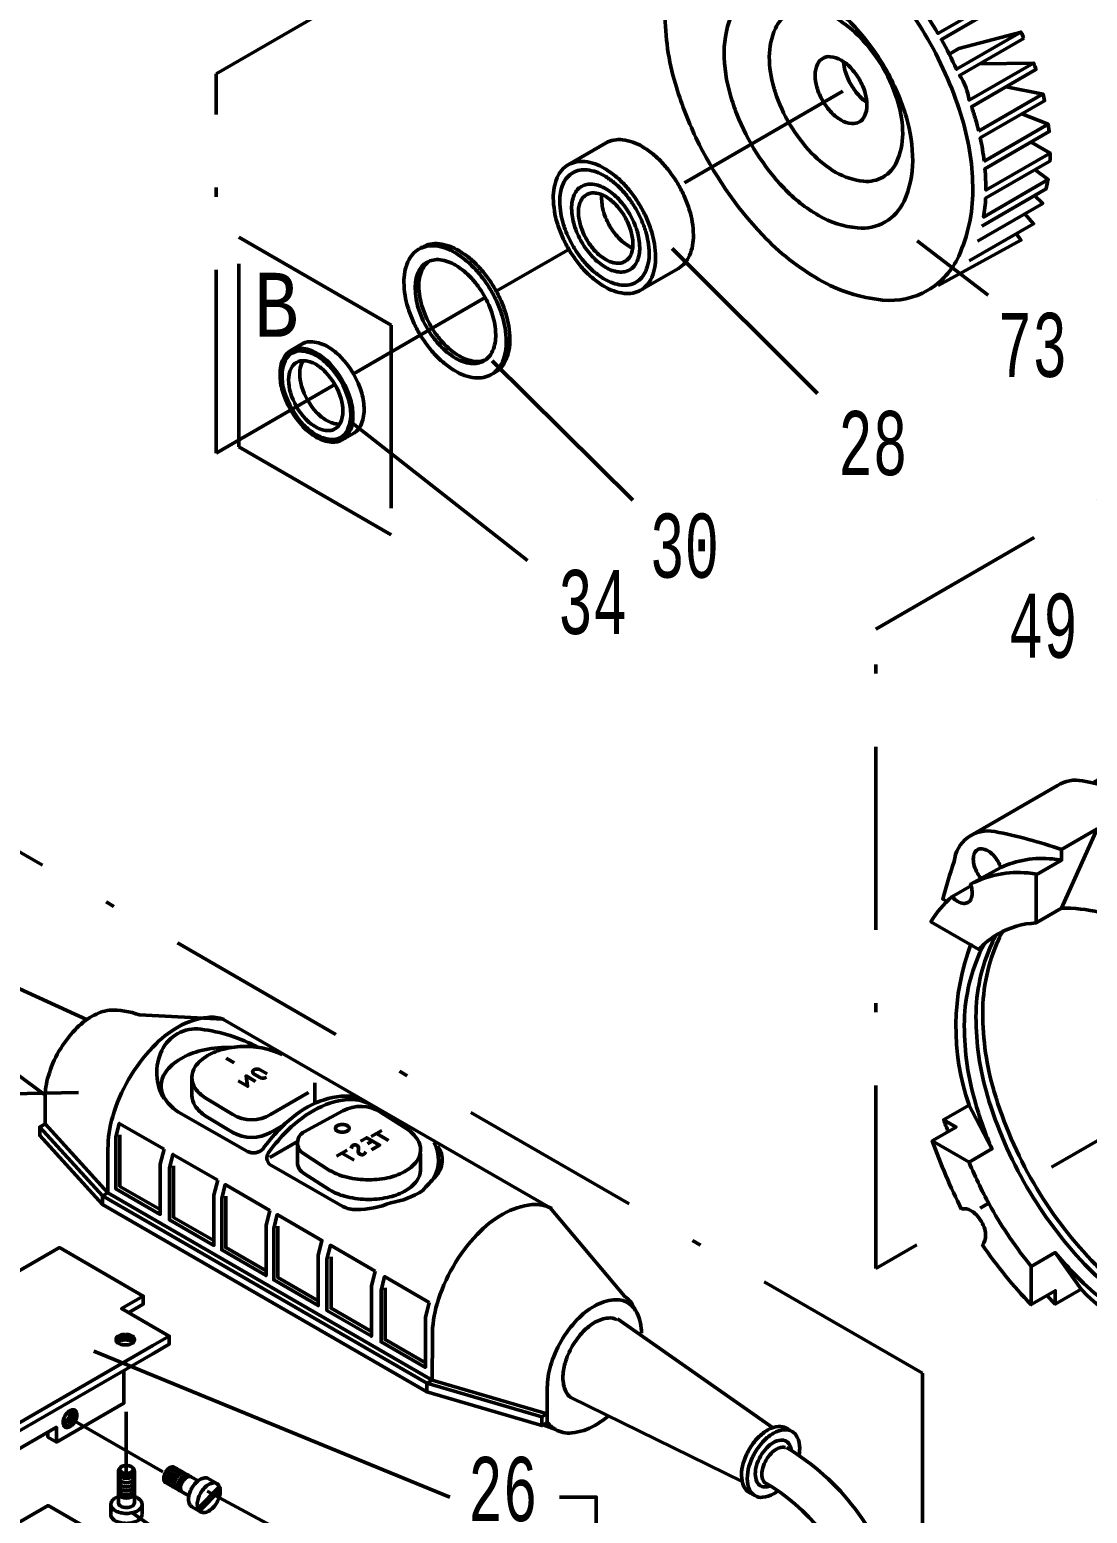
# Model space of a CAD drawing. Extents: x -99 to 181, y -251 to 146.
# Drawn here: x -10.8 to 46.9, y -151.7 to -70.7 of the extents above; entities that cross this region are included whole.
import ezdxf

# ---------------------------------------------------------------- set-up
doc = ezdxf.new("R2010")
doc.units = 0
doc.linetypes.add('STRICHPUNKT2', pattern=[18.5, 10, -4, 0.5, -4])
doc.layers.get('0').update_dxf_attribs({"linetype": 'CONTINUOUS'})
doc.layers.add('LE_ALL', color=7, linetype='CONTINUOUS', lineweight=50)
doc.layers.add('TXT_ALL', color=7, linetype='CONTINUOUS')
doc.layers.add('TXT_YELLOW', color=2, linetype='CONTINUOUS')
doc.styles.add('MONOTXT', font='monotxt.shx')

# ---------------------------------------------------------------- blocks, each defined once
blk = doc.blocks.new('DK12_4_00002', base_point=(90.112, 110.069))
at = {"layer": 'LE_ALL', "color": 2, "linetype": 'STRICHPUNKT2'}
blk.add_line((-0.666, -73.108), (36.232, -51.805), dxfattribs=at)
blk = doc.blocks.new('1_00042', base_point=(39.264, -118.316))
at = {"layer": 'LE_ALL', "color": 2}
for p, q in [((45.518, -115.486), (47.47, -114.359)), ((42.192, -116.455), (40.545, -117.378)), ((61.135, -116.475), (61.099, -116.728)), ((58.164, -126.636), (56.839, -127.412)), ((53.768, -136.292), (58.709, -133.44)), ((45.173, -137.494), (46.586, -139.499)), ((45.171, -140.305), (44.712, -139.834)), ((60.004, -141.979), (59.527, -141.704)), ((55.486, -145.15), (56.477, -144.579))]:
    blk.add_line(p, q, dxfattribs=at)
at = {"layer": 'LE_ALL', "color": 2, "linetype": 'STRICHPUNKT2'}
blk.add_line((57.522, -135.891), (57.522, -138.471), dxfattribs=at)
at = {"layer": 'LE_ALL', "color": 2}
for points in [[(78.551, -133.926), (83.112, -131.293, 0.11666), (83.711, -130.553, 0.171892), (84.028, -113.536, 0.143104), (81.496, -108.981, 0.165618), (66.434, -100.315, 0.162891), (65.267, -100.458), (61.078, -102.876)], [(76.594, -134.14, 0.398549), (79.252, -133.128, 0.171892), (79.568, -116.111, 0.143104), (77.037, -111.556, 0.165618), (61.975, -102.889, 0.446392), (59.76, -104.534)], [(76.412, -112.104, 0.165676), (61.809, -103.704, 0.208487), (61.011, -103.874), (47.274, -111.805)], [(71.408, -110.533, 0.106464), (61.677, -105.406), (51.404, -111.349, -0.106464), (61.135, -116.475), (71.408, -110.533), (71.367, -110.8)], [(61.511, -105.695, 0.156851), (61.523, -105.733, 0.106617), (61.565, -105.771, 0.072341), (61.622, -105.793, 0.058752), (61.696, -105.802, 0.058752), (61.771, -105.793, 0.072341), (61.827, -105.771, 0.106617), (61.869, -105.733, 0.153379), (61.881, -105.696, 0.691223), (61.511, -105.695)], [(71.369, -110.787), (61.099, -116.728, 0.106527), (51.404, -111.52), (51.404, -111.349)], [(70.708, -110.432, 0.156851), (70.72, -110.469, 0.106617), (70.762, -110.507, 0.072341), (70.819, -110.53, 0.058752), (70.893, -110.539, 0.058752), (70.968, -110.53, 0.072341), (71.024, -110.507, 0.106617), (71.066, -110.469, 0.153379), (71.078, -110.433, 0.691223), (70.708, -110.432)], [(58.151, -145.726), (63.141, -142.844, 0.146267), (63.939, -141.969, 0.171892), (64.255, -124.952, 0.143104), (61.724, -120.397, 0.165618), (46.662, -111.73, 0.194027), (45.299, -111.981), (40.547, -114.725)], [(51.906, -111.252, 0.156851), (51.918, -111.289, 0.106617), (51.961, -111.327, 0.072341), (52.017, -111.35, 0.058752), (52.092, -111.359, 0.058752), (52.166, -111.35, 0.072341), (52.223, -111.327, 0.106617), (52.265, -111.289, 0.153379), (52.277, -111.253)], [(52.277, -111.253, 0.691223), (51.907, -111.247)], [(39.264, -118.316), (39.03, -118.185, -0.020651), (39.651, -116.144, -0.446392), (41.866, -114.499, -0.035129), (45.518, -115.486), (45.518, -116.057, 0.010836), (45.014, -115.996, 0.130888), (42.192, -116.455, 0.045495), (42.046, -116.137, 0.058752), (41.775, -115.775, 0.072341), (41.487, -115.547, 0.106617), (41.159, -115.442, 0.156851), (40.928, -115.492, 0.156851), (40.769, -115.668, 0.106617), (40.696, -116.004, 0.072341), (40.749, -116.367, 0.058752), (40.928, -116.783, 0.046915), (41.137, -117.077)], [(54.402, -120.524), (56.372, -119.387, 0.095708), (47.47, -114.359), (45.518, -118.687), (44.122, -119.493)], [(45.518, -116.057), (44.122, -116.862), (44.122, -119.493, 0.121441), (42.054, -120.092, 0.075413), (41, -120.934), (38.381, -119.422, -0.080708), (39.533, -118.064)], [(60.988, -116.081, 0.156851), (61, -116.118, 0.106617), (61.042, -116.156, 0.072341), (61.099, -116.179, 0.058752), (61.173, -116.188, 0.058752), (61.247, -116.179, 0.072341), (61.304, -116.156, 0.106617), (61.346, -116.118, 0.153379), (61.358, -116.082, 0.691223), (60.988, -116.081)], [(40.595, -117.451), (39.533, -118.064, 0.004831), (39.559, -118.091, 0.072341), (39.847, -118.319, 0.106617), (40.175, -118.424, 0.156851), (40.406, -118.374, 0.156851), (40.565, -118.199, 0.106617), (40.638, -117.863, 0.072341), (40.585, -117.499, 0.016474), (40.545, -117.378, -0.147137), (43.684, -116.763, -0.010836), (44.188, -116.824)], [(53.073, -122.498, 0.001744), (52.964, -122.382, 0.072341), (49.551, -119.689, 0.135272), (45.493, -118.688)], [(40.578, -120.6, 0.175025), (40.467, -129.437), (39.074, -130.242, -0.001645), (39.326, -130.893)], [(41.321, -120.62, 0.030293), (41.062, -121.11, 0.106617), (40.205, -125.085, 0.072341), (40.831, -129.387, 0.028557), (41.714, -131.837), (40.422, -129.35)], [(41.951, -120.154, 0.029257), (41.702, -120.628, 0.106617), (40.842, -124.614, 0.072341), (41.469, -128.927, 0.059662), (43.628, -133.92, 0.057841), (46.79, -138.143, 0.072341), (50.212, -140.843, 0.106617), (54.093, -142.091, 0.106177), (56.006, -141.874)], [(42.319, -119.941, 0.029257), (42.07, -120.415, 0.106617), (41.211, -124.401, 0.072341), (41.838, -128.714, 0.059662), (43.997, -133.707, 0.057841), (47.159, -137.93, 0.072341), (50.581, -140.63, 0.106617), (54.462, -141.878, 0.106177), (56.375, -141.661)], [(53.073, -122.03), (54.402, -121.262), (54.402, -120.524, -0.009853), (56.928, -123.166, -0.143104), (59.46, -127.72, -0.027319), (60.194, -130.405), (62.378, -129.144, -0.114308), (62.312, -140.646), (57.904, -140.553), (56.389, -141.427), (58.198, -142.471, -0.118898), (56.565, -144.5, 0.025277), (56.438, -144.352, 0.072341), (56.149, -144.124, 0.106617), (55.822, -144.019, 0.156851), (55.591, -144.069, 0.156851), (55.432, -144.244, 0.106617), (55.359, -144.58, 0.072341), (55.412, -144.944, 0.028422), (55.486, -145.15, -0.112387), (53.073, -145.653), (53.073, -143.204), (54.261, -142.532)], [(60.194, -130.405), (59.691, -130.114), (58.295, -130.92), (56.105, -129.655, 0.025748), (55.054, -127.598, 0.03906), (53.073, -124.711), (53.073, -122.03, -0.039498), (55.719, -125.509)], [(59.691, -130.114, 0.082026), (58.166, -126.634, 0.062196), (58.216, -126.552, 0.106617), (58.288, -126.216, 0.072341), (58.235, -125.852, 0.058752), (58.057, -125.437, 0.058752), (57.786, -125.074, 0.072341), (57.498, -124.847, 0.106617), (57.17, -124.741, 0.125968), (56.981, -124.77)], [(56.939, -124.791), (55.719, -125.509, 0.060539), (55.633, -125.545, 0.156851), (55.474, -125.721, 0.106617), (55.402, -126.057, 0.072341), (55.455, -126.421, 0.058752), (55.633, -126.836, 0.058752), (55.904, -127.198, 0.072341), (56.192, -127.426, 0.106617), (56.52, -127.531, 0.156851), (56.751, -127.481, 0.072455), (56.839, -127.412, -0.034194), (58.394, -130.863)], [(58.028, -130.809), (52.71, -133.879, 0.008198), (53.217, -134.432, 0.01311), (53.778, -134.994)], [(57.731, -140.422, 0.035473), (58.039, -139.852, 0.106617), (58.896, -135.877, 0.072341), (58.271, -131.574, 0.00942), (58.01, -130.755)], [(40.468, -132.557), (38.451, -131.392, 0.030578), (40.058, -135.134)], [(41.714, -131.837), (40.468, -132.557, 0.030867), (41.675, -135.048, 0.04329), (43.863, -138.251)], [(64.271, -141.211), (77.811, -133.393, 0.195869), (78.503, -132.767)], [(41.196, -137.081, 0.168269), (41.371, -136.577, 0.072341), (41.318, -136.213, 0.058752), (41.139, -135.798, 0.058752), (40.869, -135.436, 0.072341), (40.581, -135.208, 0.171943), (40.045, -135.109)], [(53.778, -136.649), (53.778, -134.994), (52.573, -135.69, 0.059175), (55.434, -137.828, 0.082392), (58.397, -138.94)], [(59.772, -144.79), (60.341, -145.119, 0.267949), (61.715, -145.119), (73.485, -138.323, 0.267949), (73.829, -137.728), (73.829, -135.736)], [(53.061, -143.486, -0.122823), (46.58, -139.492), (45.171, -140.305), (45.171, -139.58), (43.863, -140.336), (43.863, -138.251), (45.173, -137.494, 0.015908), (46.138, -138.579, 0.072341), (49.551, -141.272, 0.106617), (53.422, -142.517, 0.042548), (54.198, -142.528)], [(54.916, -145.374, 0.015488), (56.485, -145.75, 0.398549), (59.143, -144.738, 0.028373), (60.004, -141.979), (62.312, -140.646)], [(53.073, -143.204, 0.116559), (55.054, -142.609, 0.100144), (56.392, -141.429)], [(57.854, -143.763, 0.121229), (59.527, -141.704), (58.198, -142.471)], [(56.765, -144.392, 0.032572), (56.876, -144.617, 0.058752), (57.146, -144.98, 0.072341), (57.434, -145.207, 0.106617), (57.762, -145.313, 0.156851), (57.993, -145.263, 0.156851), (58.152, -145.087, 0.106617), (58.225, -144.751, 0.072341), (58.172, -144.387, 0.058752), (57.993, -143.972, 0.032572), (57.854, -143.763), (56.524, -144.531)]]:
    blk.add_lwpolyline(points, format="xyb", dxfattribs=at)
blk.add_lwpolyline([(38.45, -131.392), (39.758, -130.637), (39.074, -130.242)], dxfattribs=at)
for centre, radius, start, end in [((51.909, -594.266), 483.019, 90.00027, 90.00029), ((70.509, -118.165), 8.459, 12.7759, 45.3517), ((60.99, -638.855), 522.778, 90.00025, 90.00026), ((55.392, -124.173), 24.654, -20.57196, 18.44145), ((45.627, -118.6), 0.16, 79.63578, 89.34344), ((33.744, -139.727), 27.707, 32.72622, 41.79072), ((60.841, -123.697), 23.771, -145.79404, -135.57742)]:
    blk.add_arc(centre, radius, start, end, dxfattribs=at)
blk = doc.blocks.new('DK12_2_00039', base_point=(53.57, -206.922))
at = {"layer": 'LE_ALL', "color": 2, "linetype": 'STRICHPUNKT2'}
blk.add_lwpolyline([(53.637, -127.823), (35.367, -138.371), (35.367, -103.439), (165.261, -28.444), (165.261, 1.644), (148.785, -7.868)], dxfattribs=at)
blk.add_blockref('1_00042', (39.264, -118.316))
at = {"layer": 'TXT_ALL', "color": 2, "style": 'MONOTXT', "width": 0.625}
blk.add_text('49', height=3.5, dxfattribs=at).set_placement((42.62, -105.006))
blk = doc.blocks.new('73_00071', base_point=(29.873, -74.104))
at = {"layer": 'LE_ALL', "color": 2}
for p, q in [((30.432, -62.047), (26.924, -64.073)), ((37.431, -65.047), (37.659, -63.522)), ((38.936, -64.615), (35.428, -66.64)), ((44.48, -74.218), (40.972, -76.243)), ((44.788, -75.87), (41.28, -77.895))]:
    blk.add_line(p, q, dxfattribs=at)
for points in [[(32.791, -62.183), (32.55, -61.499), (29.042, -63.524)], [(31.614, -62.039), (31.43, -61.642), (27.922, -63.667)], [(33.909, -62.224), (33.763, -61.621), (30.201, -63.678)], [(44.038, -79.766), (44.487, -80.194), (40.924, -82.251)], [(43.514, -80.756), (43.986, -81.306), (40.478, -83.331)], [(43.05, -81.847), (43.302, -82.204), (38.785, -84.674)]]:
    blk.add_lwpolyline(points, dxfattribs=at)
for points in [[(35.043, -62.027, 0.015225), (34.543, -61.858), (31.029, -63.886)], [(36.355, -62.644, 0.012818), (35.964, -62.432), (32.451, -64.46, 0.029738), (31.507, -64.047), (35.041, -62.007), (35.154, -62.9)], [(34.151, -65.548), (37.659, -63.522), (37.339, -63.271), (33.826, -65.299, 0.021485), (32.842, -64.673, 0.000036), (32.84, -64.672), (36.35, -62.646), (36.35, -63.842)], [(25.548, -76.601, 0.079133), (29.195, -81.927, 0.072341), (32.265, -84.349, 0.106617), (35.746, -85.469, 0.156851), (38.208, -84.938, 0.156851), (39.898, -83.071, 0.106617), (40.669, -79.497, 0.072341), (40.107, -75.627, 0.058752), (38.208, -71.213, 0.058752), (35.334, -67.361, 0.072341), (32.265, -64.939, 0.106617), (28.783, -63.819, 0.156851), (26.321, -64.35, 0.156851), (24.631, -66.217, 0.106617), (23.86, -69.792, 0.072341), (24.422, -73.661, 0.03819), (25.54, -76.584)], [(38.29, -66.534), (38.946, -64.586, 0.006882), (38.672, -64.331), (35.159, -66.36, 0.023749), (34.162, -65.541)], [(38.659, -68.407), (40.158, -65.883, 0.004589), (39.911, -65.598), (36.398, -67.627, 0.008784), (35.911, -67.095, 0.012094), (35.448, -66.629)], [(41.08, -67.009), (37.545, -69.05, 0.017619), (36.641, -67.922), (40.149, -65.897)], [(38.325, -70.097), (38.809, -69.817), (41.279, -67.327, 0.004582), (41.059, -67.022)], [(43.29, -70.836), (39.782, -72.862, 0.019036), (38.955, -71.247), (42.457, -69.225), (42.268, -68.898), (38.764, -70.911, 0.022499), (37.761, -69.362), (41.269, -67.336)], [(27.783, -75.311, 0.096365), (30.358, -79.363, 0.072341), (32.238, -80.846, 0.106617), (34.371, -81.532, 0.156851), (35.879, -81.207, 0.156851), (36.914, -80.064, 0.106617), (37.387, -77.874, 0.072341), (37.042, -75.504, 0.058752), (35.879, -72.8, 0.058752), (34.118, -70.44, 0.072341), (32.238, -68.956, 0.106617), (30.105, -68.27, 0.156851), (28.597, -68.596, 0.156851), (27.562, -69.739, 0.106617), (27.089, -71.929, 0.072341), (27.434, -74.299, 0.021304), (27.783, -75.311)], [(29.873, -74.104, 0.110701), (31.866, -77.446, 0.072341), (33.197, -78.496, 0.106617), (34.706, -78.981, 0.156851), (35.773, -78.751, 0.156851), (36.506, -77.942, 0.106617), (36.84, -76.393, 0.072341), (36.596, -74.715, 0.058752), (35.773, -72.802, 0.058752), (34.527, -71.132, 0.072341), (33.197, -70.082, 0.106617), (31.688, -69.597, 0.156851), (30.621, -69.827, 0.156851), (29.888, -70.636, 0.106617), (29.553, -72.186, 0.072341), (29.797, -73.863, 0.007117), (29.873, -74.104)], [(43.457, -71.176, 0.004582), (43.303, -70.833), (39.912, -71.726), (39.414, -72.014)], [(43.977, -72.526), (40.469, -74.551, 0.121126), (39.944, -73.204), (43.479, -71.164)], [(32.47, -74.583, 0.058752), (32.954, -75.233, 0.072341), (33.472, -75.641, 0.106617), (34.059, -75.83, 0.156851), (34.474, -75.74, 0.156851), (34.759, -75.426, 0.106617), (34.889, -74.823, 0.072341), (34.794, -74.171, 0.058752), (34.474, -73.426, 0.058752), (33.989, -72.777, 0.072341), (33.472, -72.369, 0.106617), (32.885, -72.18, 0.156851), (32.47, -72.269, 0.156851), (32.185, -72.584, 0.106617), (32.055, -73.187, 0.072341), (32.149, -73.839, 0.058752), (32.47, -74.583)], [(33.61, -72.455, 0.057063), (33.701, -72.968, 0.058752), (34.021, -73.713, 0.058752), (34.505, -74.362, 0.054433), (34.884, -74.684)], [(40.992, -76.232, 0.012094), (40.82, -75.597, 0.008784), (40.603, -74.91), (44.116, -72.882, 0.004589), (43.993, -72.526), (41.058, -72.561)], [(41.291, -77.889, 0.023749), (41.08, -76.617), (44.594, -74.588, 0.006882), (44.51, -74.224), (42.495, -73.817)], [(44.892, -77.442), (41.383, -79.467, 0.021485), (41.333, -78.301), (44.846, -76.272), (44.788, -75.87), (43.353, -75.304)], [(44.075, -78.35), (44.791, -78.895), (41.258, -80.935, 0.029738), (41.371, -79.911), (44.885, -77.883, 0.012707), (44.892, -77.442), (43.856, -76.844)], [(41.158, -81.429), (44.671, -79.401, 0.015225), (44.775, -78.883)]]:
    blk.add_lwpolyline(points, format="xyb", dxfattribs=at)
blk.add_arc((32.468, -65.617), 4.113, 103.7991, 119.19785, dxfattribs=at)
blk = doc.blocks.new('30_00072', base_point=(10.96, -83.358))
at = {"layer": 'LE_ALL', "color": 2, "linetype": 'STRICHPUNKT2'}
blk.add_line((-0.666, -93.828), (-0.666, -73.108), dxfattribs=at)
at = {"layer": 'LE_ALL', "color": 2}
blk.add_line((14.417, -88.793), (22.108, -96.401), dxfattribs=at)
for points in [[(10.843, -82.53, 0.083138), (10.415, -82.69, 0.083138), (10.063, -82.981, 0.079165), (9.809, -83.388, 0.052648), (9.642, -83.938, 0.053743), (9.596, -84.5, 0.032425), (9.662, -85.226, 0.036434), (9.809, -85.858, 0.027049), (10.082, -86.593, 0.028593), (10.415, -87.255, 0.028593), (10.822, -87.875, 0.027049), (11.322, -88.478, 0.036434), (11.796, -88.922, 0.032425), (12.392, -89.342, 0.053743), (12.901, -89.583, 0.052648), (13.461, -89.714, 0.079165), (13.94, -89.698, 0.083138), (14.368, -89.538, 0.083138), (14.721, -89.247, 0.079165), (14.974, -88.84, 0.052648), (15.141, -88.29, 0.053743), (15.187, -87.728, 0.032425), (15.121, -87.002, 0.036434), (14.974, -86.37, 0.027049), (14.702, -85.635, 0.028593), (14.368, -84.973, 0.028593), (13.961, -84.353, 0.027049), (13.461, -83.75, 0.036434), (12.987, -83.306, 0.032425), (12.392, -82.886, 0.053743), (11.882, -82.645, 0.052648), (11.322, -82.514, 0.079165), (10.843, -82.53)], [(14.466, -89.476, 0.020847), (14.568, -89.422, 0.083138), (14.92, -89.132, 0.079165), (15.174, -88.725, 0.052648), (15.34, -88.175, 0.053743), (15.386, -87.613, 0.032425), (15.32, -86.887, 0.036434), (15.174, -86.255, 0.027049), (14.901, -85.52, 0.028593), (14.568, -84.858, 0.028593), (14.161, -84.238, 0.027049), (13.661, -83.634, 0.036434), (13.187, -83.191, 0.032425), (12.591, -82.771, 0.053743), (12.082, -82.53, 0.052648), (11.521, -82.399, 0.079165), (11.042, -82.415, 0.083138), (10.614, -82.575, 0.020847), (10.517, -82.637)], [(11.194, -83.284, 0.083138), (10.858, -83.41, 0.083138), (10.581, -83.639, 0.079165), (10.381, -83.959, 0.052648), (10.25, -84.391, 0.053743), (10.214, -84.833, 0.032425), (10.266, -85.404, 0.036434), (10.381, -85.901, 0.027049), (10.595, -86.479, 0.028593), (10.858, -87, 0.028593), (11.178, -87.487, 0.027049), (11.571, -87.961, 0.036434), (11.943, -88.31, 0.032425), (12.412, -88.64, 0.053743), (12.813, -88.83, 0.052648), (13.253, -88.933, 0.079165), (13.63, -88.92, 0.083138), (13.966, -88.794, 0.083138), (14.243, -88.566, 0.079165), (14.443, -88.246, 0.052648), (14.574, -87.813, 0.053743), (14.61, -87.371, 0.032425), (14.558, -86.8, 0.036434), (14.443, -86.303, 0.027049), (14.228, -85.726, 0.028593), (13.966, -85.205, 0.028593), (13.646, -84.717, 0.027049), (13.253, -84.243, 0.036434), (12.88, -83.895, 0.032425), (12.412, -83.564, 0.053743), (12.011, -83.375, 0.052648), (11.571, -83.272, 0.079165), (11.194, -83.284)], [(10.96, -83.358, 0.056481), (10.78, -83.524, 0.079165), (10.581, -83.843, 0.052648), (10.449, -84.276, 0.053743), (10.413, -84.718, 0.032425), (10.465, -85.289, 0.036434), (10.581, -85.786, 0.027049), (10.795, -86.364, 0.028593), (11.057, -86.884, 0.028593), (11.377, -87.372, 0.027049), (11.77, -87.846, 0.036434), (12.143, -88.195, 0.032425), (12.611, -88.525, 0.053743), (13.012, -88.715, 0.052648), (13.453, -88.818, 0.079165), (13.829, -88.805, 0.056481), (14.063, -88.731)]]:
    blk.add_lwpolyline(points, format="xyb", dxfattribs=at)
at = {"layer": 'TXT_ALL', "color": 2, "style": 'MONOTXT', "width": 0.625}
blk.add_text('30', height=3.5, dxfattribs=at).set_placement((23.028, -100.633))
blk = doc.blocks.new('42_00073', base_point=(-5.562, -149.122))
at = {"layer": 'LE_ALL', "color": 2}
blk.add_line((-4.704, -151.246), (-4.704, -151.777), dxfattribs=at)
for points in [[(-5.913, -149.265), (-5.981, -149.347, 0.116613), (-5.997, -149.414), (-5.995, -151.165, 0.156851), (-5.967, -151.253, 0.106617), (-5.868, -151.342, 0.072341), (-5.735, -151.395, 0.058752), (-5.561, -151.416, 0.058752), (-5.386, -151.395, 0.072341), (-5.253, -151.342, 0.106617), (-5.154, -151.253, 0.156851), (-5.128, -151.165), (-5.128, -149.414, -0.156851), (-5.156, -149.502, -0.106617), (-5.255, -149.591, -0.072341), (-5.388, -149.644, -0.058752), (-5.562, -149.665, -0.058752), (-5.737, -149.644, -0.072341), (-5.87, -149.591, -0.106617), (-5.969, -149.502, -0.156851), (-5.997, -149.414)], [(-5.997, -149.577, 0.156851), (-5.969, -149.664, 0.106617), (-5.87, -149.754, 0.072341), (-5.737, -149.807, 0.058752), (-5.562, -149.828, 0.058752), (-5.388, -149.807, 0.072341), (-5.255, -149.754, 0.106617), (-5.156, -149.664, 0.156851), (-5.128, -149.577)], [(-5.997, -149.811, 0.156851), (-5.969, -149.899, 0.106617), (-5.87, -149.989, 0.072341), (-5.737, -150.042, 0.058752), (-5.562, -150.062, 0.058752), (-5.388, -150.042, 0.072341), (-5.255, -149.989, 0.106617), (-5.156, -149.899, 0.156851), (-5.128, -149.811)], [(-5.562, -149.122, 0.058752), (-5.712, -149.14, 0.072341), (-5.826, -149.185, 0.106617), (-5.911, -149.262, 0.156851), (-5.935, -149.337, 0.156851), (-5.911, -149.412, 0.106617), (-5.826, -149.49, 0.072341), (-5.712, -149.535, 0.058752), (-5.562, -149.553, 0.058752), (-5.412, -149.535, 0.072341), (-5.298, -149.49, 0.106617), (-5.213, -149.412, 0.156851), (-5.189, -149.337, 0.156851), (-5.213, -149.262, 0.106617), (-5.298, -149.185, 0.072341), (-5.412, -149.14, 0.058752), (-5.562, -149.122)], [(-5.128, -149.414, 0.116613), (-5.144, -149.347), (-5.207, -149.269)], [(-5.997, -150.032, 0.156851), (-5.969, -150.12, 0.106617), (-5.87, -150.21, 0.072341), (-5.737, -150.263, 0.058752), (-5.562, -150.283, 0.058752), (-5.388, -150.263, 0.072341), (-5.255, -150.21, 0.106617), (-5.156, -150.12, 0.156851), (-5.128, -150.032)], [(-5.997, -150.246, 0.156851), (-5.969, -150.334, 0.106617), (-5.87, -150.423, 0.072341), (-5.737, -150.476, 0.058752), (-5.562, -150.497, 0.058752), (-5.388, -150.476, 0.072341), (-5.255, -150.423, 0.106617), (-5.156, -150.334, 0.156851), (-5.128, -150.246)], [(-5.997, -150.453, 0.156851), (-5.969, -150.54, 0.106617), (-5.87, -150.63, 0.072341), (-5.737, -150.683, 0.058752), (-5.562, -150.704, 0.058752), (-5.388, -150.683, 0.072341), (-5.255, -150.63, 0.106617), (-5.156, -150.54, 0.156851), (-5.128, -150.453)], [(-5.997, -150.653, 0.156851), (-5.969, -150.74, 0.106617), (-5.87, -150.83, 0.072341), (-5.737, -150.883, 0.058752), (-5.562, -150.903, 0.058752), (-5.388, -150.883, 0.072341), (-5.255, -150.83, 0.106617), (-5.156, -150.74, 0.156851), (-5.128, -150.653)], [(-6.421, -151.248), (-6.421, -151.79, 0.156851), (-6.366, -151.963, 0.106617), (-6.17, -152.14, 0.072341), (-5.909, -152.244, 0.058752), (-5.565, -152.284, 0.058752), (-5.221, -152.244, 0.072341), (-4.959, -152.14, 0.106617), (-4.764, -151.963, 0.156851), (-4.709, -151.79)], [(-5.997, -150.819, 0.047498), (-6.166, -150.896, 0.106617), (-6.361, -151.073, 0.156851), (-6.417, -151.246, 0.156851), (-6.361, -151.419, 0.106617), (-6.166, -151.596, 0.072341), (-5.904, -151.7, 0.058752), (-5.56, -151.74, 0.058752), (-5.216, -151.7, 0.072341), (-4.955, -151.596, 0.106617), (-4.759, -151.419, 0.156851), (-4.704, -151.246, 0.156851), (-4.759, -151.073, 0.106617), (-4.955, -150.896, 0.048687), (-5.128, -150.818)]]:
    blk.add_lwpolyline(points, format="xyb", dxfattribs=at)
blk = doc.blocks.new('28_00074', base_point=(19.196, -78.376))
at = {"layer": 'LE_ALL', "color": 2}
for points in [[(22.526, -84.931), (24.59, -83.739, 0.083138), (24.943, -83.448, 0.079165), (25.196, -83.041, 0.052648), (25.363, -82.491, 0.053743), (25.409, -81.929, 0.032425), (25.343, -81.203, 0.036434), (25.196, -80.571, 0.027049), (24.924, -79.836, 0.028593), (24.59, -79.174, 0.028593), (24.183, -78.554, 0.027049), (23.683, -77.951, 0.036434), (23.209, -77.507, 0.032425), (22.614, -77.087, 0.053743), (22.104, -76.846, 0.052648), (21.544, -76.715, 0.079165), (21.065, -76.732, 0.083138), (20.637, -76.891), (18.572, -78.083)], [(19, -77.924, 0.083138), (18.572, -78.083, 0.083138), (18.22, -78.374, 0.079165), (17.966, -78.781, 0.052648), (17.8, -79.331, 0.053743), (17.754, -79.893, 0.032425), (17.82, -80.619, 0.036434), (17.966, -81.251, 0.027049), (18.239, -81.986, 0.028593), (18.572, -82.648, 0.028593), (18.979, -83.268, 0.027049), (19.479, -83.872, 0.036434), (19.953, -84.315, 0.032425), (20.549, -84.735, 0.053743), (21.058, -84.976, 0.052648), (21.619, -85.107, 0.079165), (22.098, -85.091, 0.083138), (22.526, -84.931, 0.083138), (22.878, -84.64, 0.079165), (23.132, -84.233, 0.052648), (23.298, -83.683, 0.053743), (23.344, -83.121, 0.032425), (23.278, -82.395, 0.036434), (23.132, -81.763, 0.027049), (22.859, -81.028, 0.028593), (22.526, -80.366, 0.028593), (22.119, -79.746, 0.027049), (21.619, -79.143, 0.036434), (21.145, -78.699, 0.032425), (20.549, -78.279, 0.053743), (20.039, -78.038, 0.052648), (19.479, -77.907, 0.079165), (19, -77.924)], [(19.196, -78.376, 0.083138), (18.822, -78.516, 0.083138), (18.514, -78.77, 0.079165), (18.293, -79.125, 0.052648), (18.147, -79.606, 0.053743), (18.107, -80.097, 0.032425), (18.164, -80.731, 0.036434), (18.293, -81.284, 0.027049), (18.531, -81.926, 0.028593), (18.822, -82.504, 0.028593), (19.177, -83.046, 0.027049), (19.614, -83.573, 0.036434), (20.028, -83.96, 0.032425), (20.549, -84.327, 0.053743), (20.994, -84.538, 0.052648), (21.484, -84.652, 0.079165), (21.902, -84.638, 0.083138), (22.276, -84.498, 0.083138), (22.584, -84.244, 0.079165), (22.805, -83.889, 0.052648), (22.951, -83.408, 0.053743), (22.991, -82.917, 0.032425), (22.934, -82.283, 0.036434), (22.805, -81.731, 0.027049), (22.567, -81.089, 0.028593), (22.276, -80.51, 0.028593), (21.92, -79.968, 0.027049), (21.484, -79.441, 0.036434), (21.069, -79.054, 0.032425), (20.549, -78.687, 0.053743), (20.104, -78.476, 0.052648), (19.614, -78.362, 0.079165), (19.196, -78.376)], [(19.586, -79.157, 0.083138), (19.302, -79.263, 0.083138), (19.067, -79.456, 0.079165), (18.899, -79.727, 0.052648), (18.788, -80.093, 0.053743), (18.757, -80.467, 0.032425), (18.801, -80.95, 0.036434), (18.899, -81.37, 0.027049), (19.08, -81.859, 0.028593), (19.302, -82.3, 0.028593), (19.572, -82.712, 0.027049), (19.905, -83.113, 0.036434), (20.22, -83.408, 0.032425), (20.617, -83.688, 0.053743), (20.955, -83.848, 0.052648), (21.328, -83.935, 0.079165), (21.647, -83.924, 0.083138), (21.931, -83.818, 0.083138), (22.166, -83.625, 0.079165), (22.335, -83.354, 0.052648), (22.446, -82.988, 0.053743), (22.476, -82.614, 0.032425), (22.432, -82.131, 0.036434), (22.335, -81.711, 0.027049), (22.153, -81.222, 0.028593), (21.931, -80.781, 0.028593), (21.661, -80.369, 0.027049), (21.328, -79.968, 0.036434), (21.013, -79.673, 0.032425), (20.617, -79.393, 0.053743), (20.278, -79.233, 0.052648), (19.905, -79.146, 0.079165), (19.586, -79.157)], [(19.792, -79.633, 0.083138), (19.565, -79.719, 0.083138), (19.377, -79.873, 0.079165), (19.242, -80.09, 0.052648), (19.153, -80.383, 0.053743), (19.129, -80.682, 0.032425), (19.164, -81.068, 0.036434), (19.242, -81.404, 0.027049), (19.387, -81.795, 0.028593), (19.565, -82.148, 0.028593), (19.781, -82.478, 0.027049), (20.047, -82.799, 0.036434), (20.299, -83.035, 0.032425), (20.617, -83.258, 0.053743), (20.888, -83.386, 0.052648), (21.186, -83.456, 0.079165), (21.441, -83.447, 0.083138), (21.668, -83.362, 0.083138), (21.856, -83.208, 0.079165), (21.991, -82.991, 0.052648), (22.08, -82.698, 0.053743), (22.104, -82.399, 0.032425), (22.069, -82.013, 0.036434), (21.991, -81.677, 0.027049), (21.846, -81.286, 0.028593), (21.668, -80.933, 0.028593), (21.452, -80.603, 0.027049), (21.186, -80.282, 0.036434), (20.934, -80.046, 0.032425), (20.617, -79.823, 0.053743), (20.345, -79.694, 0.052648), (20.047, -79.625, 0.079165), (19.792, -79.633)], [(20.409, -79.718, 0.041671), (20.395, -79.951, 0.032425), (20.43, -80.337, 0.036434), (20.508, -80.673, 0.027049), (20.653, -81.064, 0.028593), (20.831, -81.417, 0.028593), (21.047, -81.747, 0.027049), (21.313, -82.068, 0.036434), (21.566, -82.304, 0.032425), (21.883, -82.527, 0.041671), (22.091, -82.632)]]:
    blk.add_lwpolyline(points, format="xyb", dxfattribs=at)
blk = doc.blocks.new('DK1_0001_00079', base_point=(18.099, -150.846))
at = {"layer": 'LE_ALL', "color": 2}
for p, q in [((-5.266, -151.693), (12.099, -163.876)), ((18.099, -163.876), (22.759, -163.876)), ((18.099, -172.629), (20.099, -172.629)), ((20.099, -179.934), (18.099, -179.934))]:
    blk.add_line(p, q, dxfattribs=at)
blk.add_lwpolyline([(18.099, -150.846), (20.099, -150.846), (20.099, -179.934)], dxfattribs=at)
at = {"layer": 'TXT_ALL', "color": 2, "style": 'MONOTXT', "width": 0.625}
for s, p in [('35', (13.164, -165.836)), ('12', (23.769, -165.836))]:
    blk.add_text(s, height=3.5, dxfattribs=at).set_placement(p)
blk = doc.blocks.new('DK12_1_00070', base_point=(-11.539, -225.684))
at = {"layer": 'LE_ALL', "color": 2, "linetype": 'STRICHPUNKT2'}
for p, q in [((24.913, -79.061), (34.614, -73.46)), ((18.699, -82.647), (14.642, -84.99)), ((6.836, -89.497), (14.04, -85.337)), ((-0.666, -93.828), (5.822, -90.082)), ((-8.755, -146.479), (-3.58, -149.467)), ((-5.568, -149.479), (-5.568, -146.185))]:
    blk.add_line(p, q, dxfattribs=at)
at = {"layer": 'LE_ALL', "color": 2}
for p, q in [((24.257, -82.65), (32.186, -90.582)), ((41.512, -85.198), (37.625, -82.241)), ((-0.109, -126.877), (0.33, -127.131)), ((-8.185, -128.747), (-18.552, -128.973)), ((4.733, -128.22), (4.733, -129.289)), ((8.385, -130.818), (7.808, -131.151)), ((8.763, -131.37), (8.133, -131.007)), ((2.277, -132.301), (3.788, -131.429)), ((6.495, -131.894), (5.917, -132.227)), ((6.873, -132.446), (6.243, -132.083)), ((7.832, -131.429), (7.6, -131.563)), ((29.729, -147.043), (21.254, -141.118)), ((-7.337, -142.871), (12.099, -150.846)), ((17.885, -147.165), (17.208, -146.897)), ((-2.946, -149.217), (-1.651, -149.957)), ((-3.417, -150.053), (-2.151, -150.784)), ((-1.649, -151.477), (-0.476, -150.295)), ((-1.575, -151.601), (-0.438, -150.457)), ((-1.148, -150.517), (12.157, -157.686))]:
    blk.add_line(p, q, dxfattribs=at)
at = {"layer": 'LE_ALL', "color": 2, "linetype": 'STRICHPUNKT2'}
blk.add_lwpolyline([(-17.572, -112.044), (-74.257, -144.772), (-74.257, -212.465), (-17.572, -245.192), (37.925, -245.192), (37.925, -144.086), (-17.572, -112.044)], dxfattribs=at)
at = {"layer": 'LE_ALL', "color": 2}
for points in [[(-7.743, -124.768), (-15.911, -121.04, 0.02255), (-15.948, -121.016, 0.156851), (-16.239, -120.954, 0.106617), (-16.65, -121.086, 0.072341), (-17.013, -121.372, 0.058752), (-17.352, -121.827, 0.058752), (-17.576, -122.348, 0.072341), (-17.643, -122.805, 0.106617), (-17.552, -123.227, 0.156851), (-17.352, -123.448)], [(-10.015, -128.878), (-17.352, -123.448, 0.01729), (-17.322, -123.464)], [(22.242, -140.668, 0.158514), (21.644, -139.881), (17.58, -135.053), (-0.303, -124.74), (-4.854, -124.512, 0.094273), (-6.485, -124.253, 0.094796), (-7.427, -124.581, 0.072341), (-8.366, -125.322, 0.058752), (-9.245, -126.5, 0.058752), (-9.826, -127.85, 0.072341), (-9.998, -129.033), (-9.998, -130.477)], [(-0.239, -124.769, 0.118885), (-1.115, -124.648, 0.106617), (-2.713, -125.161, 0.072341), (-4.121, -126.272, 0.058752), (-5.439, -128.04, 0.058752), (-6.31, -130.065, 0.072341), (-6.569, -131.84), (-6.569, -134.232), (-6.867, -134.394), (-6.867, -134.864)], [(1.637, -126.287, 0.091791), (-1.504, -125.294, 0.322597), (-3.627, -126.457, 0.249769), (-3.511, -129.103)], [(0.223, -126.29, 0.008952), (-0.003, -126.286, 0.058752), (-1.475, -126.459, 0.072341), (-2.596, -126.906, 0.106617), (-3.432, -127.663, 0.156851), (-3.669, -128.402, 0.156851), (-3.432, -129.142, 0.093526), (-2.714, -129.827), (1.054, -131.971, 0.330186), (1.885, -131.839, -0.031408), (2.748, -130.805, -0.072341), (4.354, -129.538, -0.106617), (6.174, -128.953, -0.147574), (7.394, -129.192)], [(2.941, -126.693, 0.065994), (2.119, -126.377, 0.058752), (0.941, -126.239, 0.058752), (-0.236, -126.377, 0.072341), (-1.132, -126.735, 0.106617), (-1.801, -127.34, 0.156851), (-1.991, -127.932, 0.156851), (-1.801, -128.523, 0.088825), (-1.26, -129.049), (0.249, -129.959, 0.267949), (2.316, -129.959), (4.393, -128.759)], [(-1.991, -128.005), (-1.991, -128.903, 0.156851), (-1.801, -129.495, 0.088825), (-1.26, -130.021), (0.249, -130.93, 0.267949), (2.316, -130.93), (3.046, -130.509)], [(2.12, -127.732), (1.706, -127.493, 0.10671), (1.438, -127.494, 0.538852), (1.355, -127.71), (1.768, -127.949, 0.216593), (2.099, -127.907)], [(7.719, -129.38, 0.147574), (6.5, -129.141, 0.106617), (4.679, -129.726, 0.072341), (3.074, -130.993, 0.032773), (2.176, -132.074, 0.320924), (2.241, -132.657), (6.261, -134.978, 0.121733), (6.989, -135.15, 0.094014), (8.879, -134.772, 0.105031), (10.625, -134.103, -0.017132), (11.323, -133.347, 0.370581), (11.439, -131.69)], [(8.325, -129.819, 0.267949), (6.259, -129.757), (4.146, -130.894, 0.57735), (4.111, -132.087), (5.536, -133.003, 0.065994), (6.348, -133.343, 0.058752), (7.521, -133.517, 0.058752), (8.702, -133.413, 0.072341), (9.609, -133.083, 0.106617), (10.295, -132.497, 0.156851), (10.503, -131.912, 0.156851), (10.331, -131.315, 0.088825), (9.806, -130.773), (8.325, -129.819)], [(17.672, -135.087, 0.147574), (16.602, -134.877, 0.106617), (15.005, -135.39, 0.072341), (13.597, -136.502, 0.058752), (12.278, -138.269, 0.058752), (11.407, -140.294, 0.072341), (11.149, -142.069), (11.14, -144.456), (17.421, -146.305), (17.131, -146.472), (10.85, -144.624), (-6.867, -134.394), (-10.296, -130.637), (-10.296, -131.107), (-6.867, -134.864), (10.85, -145.093), (17.131, -146.942)], [(6.08, -130.512, 0.072341), (5.966, -130.557, 0.106617), (5.88, -130.634, 0.156851), (5.856, -130.71, 0.156851), (5.88, -130.785, 0.106617), (5.966, -130.863, 0.072341), (6.08, -130.908, 0.058752), (6.23, -130.926, 0.058752), (6.38, -130.908, 0.072341), (6.495, -130.863, 0.106617), (6.58, -130.785, 0.156851), (6.604, -130.71, 0.156851), (6.58, -130.634, 0.106617), (6.495, -130.557, 0.072341), (6.38, -130.512, 0.058752), (6.23, -130.494, 0.058752), (6.08, -130.512)], [(3.792, -131.575), (3.792, -132.678, 0.219402), (4.111, -133.159), (5.536, -134.075, 0.065994), (6.348, -134.415, 0.058752), (7.521, -134.589, 0.058752), (8.702, -134.485, 0.072341), (9.609, -134.155, 0.106617), (10.295, -133.57, 0.153865), (10.503, -132.996), (10.503, -132.086)], [(6.716, -131.807, -1.191845), (7.111, -131.876, 1.065358), (7.507, -131.993)], [(22.571, -141.9, 0.106617), (22.335, -140.807, 0.156851), (21.818, -140.236, 0.156851), (21.065, -140.073, 0.106617), (20, -140.416, 0.072341), (19.061, -141.157, 0.058752), (18.182, -142.335, 0.058752), (17.602, -143.685, 0.072341), (17.429, -144.868), (17.429, -146.769, 0.097552), (17.865, -147.15, 0.156851), (18.762, -147.344, 0.106617), (20.03, -146.936, 0.043524), (20.734, -146.443)], [(21.233, -141.161, 0.14462), (20.757, -141.07, 0.106617), (20.032, -141.303, 0.072341), (19.392, -141.807, 0.058752), (18.794, -142.61, 0.058752), (18.398, -143.529, 0.072341), (18.281, -144.335, 0.106617), (18.442, -145.079, 0.125982), (18.707, -145.411), (28.067, -150.002)], [(-5.621, -141.959, 0.058752), (-5.824, -141.983, 0.072341), (-5.979, -142.044, 0.106617), (-6.094, -142.149, 0.156851), (-6.126, -142.25, 0.156851), (-6.094, -142.352, 0.106617), (-5.979, -142.457, 0.072341), (-5.824, -142.518, 0.058752), (-5.621, -142.542, 0.058752), (-5.418, -142.518, 0.072341), (-5.264, -142.457, 0.106617), (-5.149, -142.352, 0.156851), (-5.116, -142.25, 0.156851), (-5.149, -142.149, 0.106617), (-5.264, -142.044, 0.072341), (-5.418, -141.983, 0.058752), (-5.621, -141.959)], [(-5.136, -142.331, 0.035233), (-5.149, -142.31, 0.106617), (-5.264, -142.206, 0.072341), (-5.418, -142.145, 0.058752), (-5.621, -142.121, 0.058752), (-5.824, -142.145, 0.072341), (-5.979, -142.206, 0.106617), (-6.094, -142.31, 0.035233), (-6.107, -142.331)], [(-5.193, -142.404, 0.060062), (-5.264, -142.351, 0.072341), (-5.418, -142.289, 0.058752), (-5.621, -142.265, 0.058752), (-5.824, -142.289, 0.072341), (-5.979, -142.351, 0.060062), (-6.049, -142.404)], [(-8.909, -146.409, 0.058752), (-8.994, -146.607, 0.072341), (-9.019, -146.781, 0.106617), (-8.985, -146.941, 0.156851), (-8.909, -147.025, 0.156851), (-8.798, -147.049, 0.106617), (-8.642, -146.999, 0.072341), (-8.504, -146.89, 0.058752), (-8.375, -146.717, 0.058752), (-8.29, -146.519, 0.072341), (-8.264, -146.345, 0.106617), (-8.299, -146.184, 0.156851), (-8.375, -146.101, 0.156851), (-8.485, -146.077, 0.106617), (-8.642, -146.127, 0.072341), (-8.78, -146.236, 0.058752), (-8.909, -146.409)], [(-9.016, -146.83, 0.03161), (-8.972, -146.808, 0.072341), (-8.834, -146.699, 0.058752), (-8.705, -146.526, 0.058752), (-8.62, -146.328, 0.072341), (-8.595, -146.154, 0.03161), (-8.598, -146.105)], [(-8.978, -146.955, 0.019981), (-8.963, -146.954, 0.106617), (-8.807, -146.903, 0.072341), (-8.669, -146.795, 0.058752), (-8.54, -146.622, 0.058752), (-8.455, -146.423, 0.072341), (-8.429, -146.25, 0.106617), (-8.464, -146.089, 0.019981), (-8.471, -146.076)], [(30.627, -147.192, 0.064983), (30.483, -147.081, 0.156851), (30.063, -146.991, 0.106617), (29.47, -147.182, 0.072341), (28.946, -147.595, 0.058752), (28.456, -148.251, 0.058752), (28.133, -149.004, 0.072341), (28.037, -149.663, 0.106617), (28.168, -150.273, 0.156851), (28.456, -150.591, 0.064983), (28.624, -150.661)], [(31.186, -148.546, 0.038683), (31.214, -148.189, 0.106617), (31.083, -147.58, 0.156851), (30.794, -147.261, 0.156851), (30.375, -147.171, 0.106617), (29.781, -147.362, 0.072341), (29.258, -147.775, 0.058752), (28.768, -148.431, 0.058752), (28.444, -149.184, 0.072341), (28.349, -149.843, 0.106617), (28.48, -150.453, 0.156851), (28.768, -150.771, 0.156851), (29.188, -150.861, 0.106617), (29.781, -150.671, 0.035651), (30.054, -150.486)], [(30.766, -148.315, 0.074912), (30.683, -148.021, 0.156851), (30.483, -147.8, 0.156851), (30.193, -147.738, 0.106617), (29.781, -147.87, 0.072341), (29.419, -148.156, 0.058752), (29.079, -148.611, 0.058752), (28.855, -149.132, 0.072341), (28.789, -149.589, 0.106617), (28.88, -150.012, 0.156851), (29.079, -150.232, 0.156851), (29.37, -150.295, 0.060937), (29.613, -150.24)], [(32.52, -189.371, 0.105748), (33.322, -189.524, 0.606401), (33.466, -189.231, 0.567547), (32.506, -189.321, -0.648505), (31.32, -189.291, 0.056776), (29.437, -180.15, -0.206401), (31.995, -166.391, 0.186205), (34.273, -156.332, 0.19403), (29.286, -150.047, -0.079199), (29.219, -149.945, -0.106617), (29.146, -149.607, -0.072341), (29.199, -149.242, -0.058752), (29.378, -148.824, -0.058752), (29.65, -148.46, -0.072341), (29.94, -148.232, -0.106617), (30.269, -148.126, -0.111535), (30.439, -148.147)], [(33.519, -189.344, 0.057071), (31.583, -179.663, -0.206401), (33.822, -167.617, 0.186205), (36.45, -156.013, 0.196213), (30.489, -148.147)], [(-2.932, -149.226, 0.024881), (-2.946, -149.217, 0.156851), (-3.045, -149.195, 0.106617), (-3.185, -149.24, 0.072341), (-3.309, -149.338, 0.058752), (-3.424, -149.493, 0.058752), (-3.501, -149.671, 0.072341), (-3.524, -149.826, 0.106617), (-3.492, -149.97, 0.156851), (-3.424, -150.046, 0.038167), (-3.402, -150.056)], [(-2.784, -149.311, 0.024881), (-2.797, -149.303, 0.156851), (-2.897, -149.281, 0.106617), (-3.037, -149.326, 0.072341), (-3.16, -149.424, 0.058752), (-3.276, -149.579, 0.058752), (-3.352, -149.756, 0.072341), (-3.375, -149.912, 0.106617), (-3.344, -150.056, 0.156851), (-3.276, -150.131, 0.038167), (-3.253, -150.142)], [(-2.642, -149.393, 0.024881), (-2.656, -149.384, 0.156851), (-2.755, -149.363, 0.106617), (-2.895, -149.408, 0.072341), (-3.019, -149.505, 0.058752), (-3.135, -149.66, 0.058752), (-3.211, -149.838, 0.072341), (-3.234, -149.994, 0.106617), (-3.203, -150.138, 0.156851), (-3.135, -150.213, 0.038167), (-3.112, -150.224)], [(-2.49, -149.481, 0.024881), (-2.504, -149.472, 0.156851), (-2.603, -149.45, 0.106617), (-2.743, -149.496, 0.072341), (-2.867, -149.593, 0.058752), (-2.983, -149.748, 0.058752), (-3.059, -149.926, 0.072341), (-3.082, -150.082, 0.106617), (-3.051, -150.225, 0.156851), (-2.983, -150.301, 0.038167), (-2.96, -150.311)], [(-2.349, -149.562, 0.024881), (-2.363, -149.553, 0.156851), (-2.462, -149.532, 0.106617), (-2.602, -149.577, 0.072341), (-2.726, -149.675, 0.058752), (-2.841, -149.83, 0.058752), (-2.918, -150.007, 0.072341), (-2.94, -150.163, 0.106617), (-2.909, -150.307, 0.156851), (-2.841, -150.382, 0.038167), (-2.819, -150.393)], [(-2.164, -149.669, 0.024881), (-2.178, -149.66, 0.156851), (-2.277, -149.639, 0.106617), (-2.417, -149.684, 0.072341), (-2.541, -149.781, 0.058752), (-2.657, -149.936, 0.058752), (-2.733, -150.114, 0.072341), (-2.756, -150.27, 0.106617), (-2.725, -150.414, 0.156851), (-2.657, -150.489, 0.038167), (-2.634, -150.5)], [(-2.012, -149.757, 0.024881), (-2.026, -149.748, 0.156851), (-2.125, -149.726, 0.106617), (-2.265, -149.772, 0.072341), (-2.389, -149.869, 0.058752), (-2.505, -150.024, 0.058752), (-2.581, -150.202, 0.072341), (-2.604, -150.358, 0.106617), (-2.573, -150.501, 0.156851), (-2.505, -150.577, 0.038167), (-2.482, -150.587)], [(-0.619, -150.115), (-1.096, -149.839, 0.156851), (-1.28, -149.8, 0.106617), (-1.54, -149.883, 0.072341), (-1.77, -150.064, 0.058752), (-1.985, -150.352)], [(-1.77, -150.064, 0.117911), (-2.127, -150.682, 0.072341), (-2.169, -150.971, 0.106617), (-2.111, -151.239, 0.156851), (-1.985, -151.378), (-1.507, -151.654)], [(-1.507, -150.628, 0.058752), (-1.649, -150.958, 0.072341), (-1.691, -151.247, 0.106617), (-1.634, -151.514, 0.156851), (-1.507, -151.654, 0.156851), (-1.323, -151.693, 0.106617), (-1.063, -151.61, 0.072341), (-0.834, -151.429, 0.058752), (-0.619, -151.141, 0.058752), (-0.477, -150.811, 0.072341), (-0.435, -150.522, 0.106617), (-0.492, -150.254, 0.156851), (-0.619, -150.115, 0.156851), (-0.803, -150.075, 0.106617), (-1.063, -150.159, 0.072341), (-1.293, -150.34, 0.058752), (-1.507, -150.628)]]:
    blk.add_lwpolyline(points, format="xyb", dxfattribs=at)
for points in [[(1.492, -128.142), (0.976, -127.844), (1.053, -128.413), (0.537, -128.115)], [(-3.508, -131.848), (-3.716, -132.672), (-3.716, -135.407), (-6.141, -134.007), (-6.141, -131.193), (-5.951, -130.438), (-3.508, -131.848)], [(10.85, -145.093), (10.85, -144.624), (11.14, -144.456), (-6.578, -134.227), (-10.007, -130.47), (-10.296, -130.637)], [(-3.716, -135.15), (-5.918, -133.878), (-5.918, -131.064)], [(7.832, -131.88), (8.271, -131.626), (7.566, -131.219), (7.222, -131.418)], [(-0.576, -133.541), (-0.784, -134.365), (-0.784, -137.1), (-3.209, -135.7), (-3.209, -132.886), (-3.018, -132.131), (-0.576, -133.541)], [(-0.784, -136.843), (-2.986, -135.571), (-2.986, -132.757)], [(2.278, -135.189), (2.07, -136.012), (2.07, -138.747), (-0.355, -137.347), (-0.355, -134.533), (-0.165, -133.779), (2.278, -135.189)], [(2.07, -138.49), (-0.133, -137.219), (-0.133, -134.405)], [(2.488, -136.175), (2.679, -135.42), (5.121, -136.831), (4.913, -137.654), (4.913, -140.389), (2.488, -138.989), (2.488, -136.175)], [(4.913, -140.132), (2.711, -138.861), (2.711, -136.046)], [(-4.639, -139.868), (-9.217, -137.224), (-20.406, -143.684), (-13.226, -147.83), (-4.121, -142.573), (-3.22, -142.052)], [(8.027, -138.508), (7.819, -139.332), (7.819, -142.067), (5.394, -140.667), (5.394, -137.853), (5.585, -137.098), (8.027, -138.508)], [(7.819, -141.81), (5.617, -140.538), (5.617, -137.724)], [(10.979, -140.213), (10.771, -141.036), (10.771, -143.771), (8.346, -142.371), (8.346, -139.557), (8.537, -138.802), (10.979, -140.213)], [(-5.701, -143.952), (-5.701, -145.714), (-9.386, -147.841), (-9.386, -147.033), (-17.042, -151.453), (-17.042, -146.07), (-13.226, -148.273), (-4.121, -143.016), (-3.22, -142.496), (-3.22, -142.052), (-5.821, -140.55), (-4.639, -139.868), (-4.639, -140.312), (-5.437, -140.772)], [(10.771, -143.514), (8.569, -142.242), (8.569, -139.428)], [(17.429, -146.769), (17.131, -146.942), (17.131, -146.472)], [(-9.386, -147.841), (-9.849, -147.574), (-9.849, -147.362)], [(-21.027, -157.774), (-9.838, -151.315), (-3.31, -155.084)]]:
    blk.add_lwpolyline(points, dxfattribs=at)
for centre, radius, start, end in [((-0.977, -128.903), 1.015, 178.58589, 179.99924), ((9.531, -132.45), 1.958, -31.17088, 29.48518)]:
    blk.add_arc(centre, radius, start, end, dxfattribs=at)
for name, p in [('73_00071', (29.873, -74.104)), ('30_00072', (10.96, -83.358)), ('28_00074', (19.196, -78.376)), ('42_00073', (-5.562, -149.122)), ('DK1_0001_00079', (18.099, -150.846))]:
    blk.add_blockref(name, p)
at = {"layer": 'TXT_ALL', "color": 2, "style": 'MONOTXT', "width": 0.625}
for s, p in [('73', (42.027, -89.671)), ('28', (33.315, -95.031)), ('26', (13.104, -152.158))]:
    blk.add_text(s, height=3.5, dxfattribs=at).set_placement(p)
blk = doc.blocks.new('001_0000_00001', base_point=(-43.892, 35.5))
for name, p in [('DK12_4_00002', (90.112, 110.069)), ('DK12_2_00039', (53.57, -206.922)), ('DK12_1_00070', (-11.539, -225.684))]:
    blk.add_blockref(name, p)
blk = doc.blocks.new('131_00089', base_point=(3.064, -90.451))
at = {"layer": 'LE_ALL', "color": 2}
for p, q in [((6.785, -92.201), (16.351, -99.702)), ((6.902, -92.718), (6.231, -93.109))]:
    blk.add_line(p, q, dxfattribs=at)
at = {"layer": 'LE_ALL', "color": 2, "linetype": 'STRICHPUNKT2'}
blk.add_lwpolyline([(0.58, -82.042), (8.892, -86.841), (8.892, -98.289), (0.58, -93.491), (0.58, -82.042)], dxfattribs=at)
at = {"layer": 'LE_ALL', "color": 2}
for points in [[(2.961, -90.434, 0.117911), (4.094, -92.394, 0.072341), (4.822, -92.969, 0.106617), (5.647, -93.235, 0.321614), (6.632, -92.666, 0.106617), (6.815, -91.818, 0.072341), (6.682, -90.9, 0.117911), (5.55, -88.939, 0.072341), (4.822, -88.365, 0.106617), (3.996, -88.099, 0.321614), (3.011, -88.668, 0.106617), (2.828, -89.516, 0.072341), (2.961, -90.434)], [(3.064, -90.451, 0.117911), (4.13, -92.297, 0.072341), (4.815, -92.838, 0.106617), (5.593, -93.088, 0.321615), (6.52, -92.552, 0.106617), (6.692, -91.754, 0.072341), (6.566, -90.89, 0.117911), (5.501, -89.044, 0.072341), (4.815, -88.504, 0.106617), (4.038, -88.254, 0.321615), (3.111, -88.789, 0.106617), (2.939, -89.587, 0.072341), (3.064, -90.451)], [(6.902, -92.718, 0.137304), (7.24, -92.315, 0.106617), (7.423, -91.467, 0.072341), (7.289, -90.549, 0.117911), (6.157, -88.589, 0.072341), (5.429, -88.014, 0.106617), (4.603, -87.748, 0.142973), (4.066, -87.849), (3.411, -88.228)], [(3.395, -90.519, 0.117911), (4.236, -91.976, 0.072341), (4.778, -92.404, 0.106617), (5.391, -92.601, 0.321614), (6.124, -92.178, 0.106617), (6.26, -91.548, 0.072341), (6.16, -90.866, 0.117911), (5.319, -89.408, 0.072341), (4.778, -88.981, 0.106617), (4.164, -88.784, 0.321614), (3.432, -89.206, 0.106617), (3.296, -89.837, 0.072341), (3.395, -90.519)], [(4.079, -88.78, 0.029381), (4.039, -88.856, 0.106617), (3.903, -89.486, 0.072341), (4.002, -90.168, 0.117911), (4.844, -91.626, 0.072341), (5.385, -92.053, 0.106617), (5.999, -92.25, 0.029381), (6.084, -92.254)]]:
    blk.add_lwpolyline(points, format="xyb", dxfattribs=at)
at = {"layer": 'TXT_ALL', "color": 2, "style": 'MONOTXT', "width": 0.625}
blk.add_text('34', height=3.5, dxfattribs=at).set_placement((18.013, -103.713))
at = {"layer": 'TXT_YELLOW', "style": 'MONOTXT', "width": 0.812}
blk.add_text('B', height=3.5, dxfattribs=at).set_placement((1.392, -87.479))

msp = doc.modelspace()

# ---------------------------------------------------------------- block references
for name, p in [('001_0000_00001', (-43.892, 35.5)), ('131_00089', (3.064, -90.451))]:
    msp.add_blockref(name, p)

doc.saveas('drawing.dxf')
